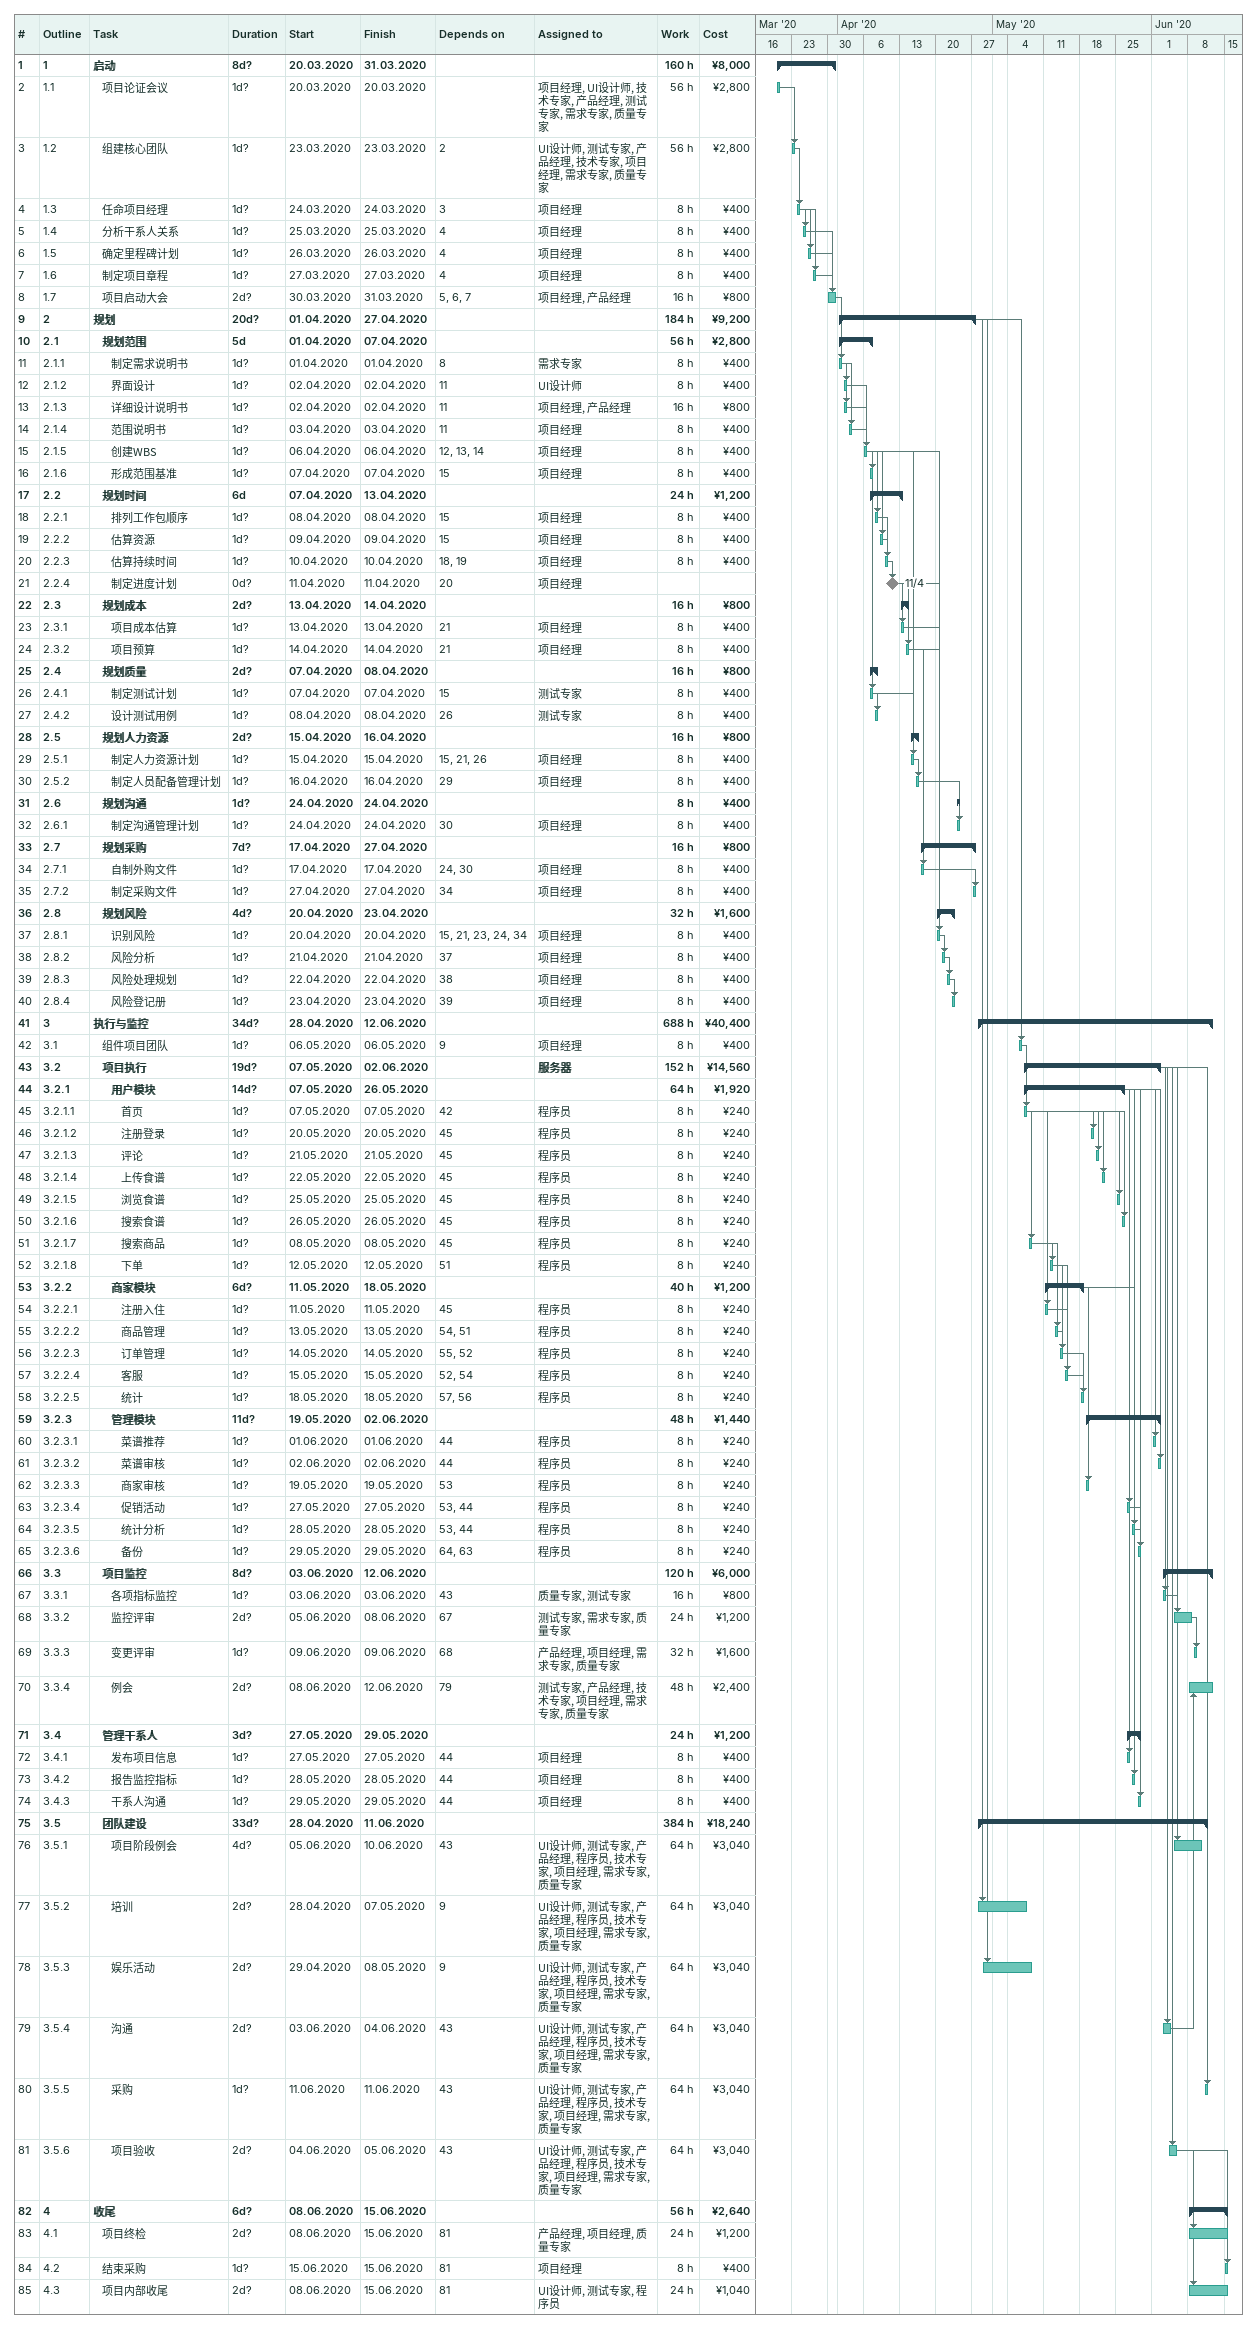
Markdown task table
| ID | WBS | Task | Duration | Start | Finish | Predecessors | Resources | Work (h) | Cost (¥) |
|---|---|---|---|---|---|---|---|---|---|
| 1 | 1 | **启动** | 8d? | 2020-03-20 | 2020-03-31 |  |  | 160 | 8000 |
| 2 | 1.1 | 项目论证会议 | 1d? | 2020-03-20 | 2020-03-20 |  | 项目经理, UI设计师, 技术专家, 产品经理, 测试专家, 需求专家, 质量专家 | 56 | 2800 |
| 3 | 1.2 | 组建核心团队 | 1d? | 2020-03-23 | 2020-03-23 | 2 | UI设计师, 测试专家, 产品经理, 技术专家, 项目经理, 需求专家, 质量专家 | 56 | 2800 |
| 4 | 1.3 | 任命项目经理 | 1d? | 2020-03-24 | 2020-03-24 | 3 | 项目经理 | 8 | 400 |
| 5 | 1.4 | 分析干系人关系 | 1d? | 2020-03-25 | 2020-03-25 | 4 | 项目经理 | 8 | 400 |
| 6 | 1.5 | 确定里程碑计划 | 1d? | 2020-03-26 | 2020-03-26 | 4 | 项目经理 | 8 | 400 |
| 7 | 1.6 | 制定项目章程 | 1d? | 2020-03-27 | 2020-03-27 | 4 | 项目经理 | 8 | 400 |
| 8 | 1.7 | 项目启动大会 | 2d? | 2020-03-30 | 2020-03-31 | 5, 6, 7 | 项目经理, 产品经理 | 16 | 800 |
| 9 | 2 | **规划** | 20d? | 2020-04-01 | 2020-04-27 |  |  | 184 | 9200 |
| 10 | 2.1 | **规划范围** | 5d | 2020-04-01 | 2020-04-07 |  |  | 56 | 2800 |
| 11 | 2.1.1 | 制定需求说明书 | 1d? | 2020-04-01 | 2020-04-01 | 8 | 需求专家 | 8 | 400 |
| 12 | 2.1.2 | 界面设计 | 1d? | 2020-04-02 | 2020-04-02 | 11 | UI设计师 | 8 | 400 |
| 13 | 2.1.3 | 详细设计说明书 | 1d? | 2020-04-02 | 2020-04-02 | 11 | 项目经理, 产品经理 | 16 | 800 |
| 14 | 2.1.4 | 范围说明书 | 1d? | 2020-04-03 | 2020-04-03 | 11 | 项目经理 | 8 | 400 |
| 15 | 2.1.5 | 创建WBS | 1d? | 2020-04-06 | 2020-04-06 | 12, 13, 14 | 项目经理 | 8 | 400 |
| 16 | 2.1.6 | 形成范围基准 | 1d? | 2020-04-07 | 2020-04-07 | 15 | 项目经理 | 8 | 400 |
| 17 | 2.2 | **规划时间** | 6d | 2020-04-07 | 2020-04-13 |  |  | 24 | 1200 |
| 18 | 2.2.1 | 排列工作包顺序 | 1d? | 2020-04-08 | 2020-04-08 | 15 | 项目经理 | 8 | 400 |
| 19 | 2.2.2 | 估算资源 | 1d? | 2020-04-09 | 2020-04-09 | 15 | 项目经理 | 8 | 400 |
| 20 | 2.2.3 | 估算持续时间 | 1d? | 2020-04-10 | 2020-04-10 | 18, 19 | 项目经理 | 8 | 400 |
| 21 | 2.2.4 | 制定进度计划 | 0d? | 2020-04-11 | 2020-04-11 | 20 | 项目经理 |  |  |
| 22 | 2.3 | **规划成本** | 2d? | 2020-04-13 | 2020-04-14 |  |  | 16 | 800 |
| 23 | 2.3.1 | 项目成本估算 | 1d? | 2020-04-13 | 2020-04-13 | 21 | 项目经理 | 8 | 400 |
| 24 | 2.3.2 | 项目预算 | 1d? | 2020-04-14 | 2020-04-14 | 21 | 项目经理 | 8 | 400 |
| 25 | 2.4 | **规划质量** | 2d? | 2020-04-07 | 2020-04-08 |  |  | 16 | 800 |
| 26 | 2.4.1 | 制定测试计划 | 1d? | 2020-04-07 | 2020-04-07 | 15 | 测试专家 | 8 | 400 |
| 27 | 2.4.2 | 设计测试用例 | 1d? | 2020-04-08 | 2020-04-08 | 26 | 测试专家 | 8 | 400 |
| 28 | 2.5 | **规划人力资源** | 2d? | 2020-04-15 | 2020-04-16 |  |  | 16 | 800 |
| 29 | 2.5.1 | 制定人力资源计划 | 1d? | 2020-04-15 | 2020-04-15 | 15, 21, 26 | 项目经理 | 8 | 400 |
| 30 | 2.5.2 | 制定人员配备管理计划 | 1d? | 2020-04-16 | 2020-04-16 | 29 | 项目经理 | 8 | 400 |
| 31 | 2.6 | **规划沟通** | 1d? | 2020-04-24 | 2020-04-24 |  |  | 8 | 400 |
| 32 | 2.6.1 | 制定沟通管理计划 | 1d? | 2020-04-24 | 2020-04-24 | 30 | 项目经理 | 8 | 400 |
| 33 | 2.7 | **规划采购** | 7d? | 2020-04-17 | 2020-04-27 |  |  | 16 | 800 |
| 34 | 2.7.1 | 自制外购文件 | 1d? | 2020-04-17 | 2020-04-17 | 24, 30 | 项目经理 | 8 | 400 |
| 35 | 2.7.2 | 制定采购文件 | 1d? | 2020-04-27 | 2020-04-27 | 34 | 项目经理 | 8 | 400 |
| 36 | 2.8 | **规划风险** | 4d? | 2020-04-20 | 2020-04-23 |  |  | 32 | 1600 |
| 37 | 2.8.1 | 识别风险 | 1d? | 2020-04-20 | 2020-04-20 | 15, 21, 23, 24, 34 | 项目经理 | 8 | 400 |
| 38 | 2.8.2 | 风险分析 | 1d? | 2020-04-21 | 2020-04-21 | 37 | 项目经理 | 8 | 400 |
| 39 | 2.8.3 | 风险处理规划 | 1d? | 2020-04-22 | 2020-04-22 | 38 | 项目经理 | 8 | 400 |
| 40 | 2.8.4 | 风险登记册 | 1d? | 2020-04-23 | 2020-04-23 | 39 | 项目经理 | 8 | 400 |
| 41 | 3 | **执行与监控** | 34d? | 2020-04-28 | 2020-06-12 |  |  | 688 | 40400 |
| 42 | 3.1 | 组件项目团队 | 1d? | 2020-05-06 | 2020-05-06 | 9 | 项目经理 | 8 | 400 |
| 43 | 3.2 | **项目执行** | 19d? | 2020-05-07 | 2020-06-02 |  | 服务器 | 152 | 14560 |
| 44 | 3.2.1 | **用户模块** | 14d? | 2020-05-07 | 2020-05-26 |  |  | 64 | 1920 |
| 45 | 3.2.1.1 | 首页 | 1d? | 2020-05-07 | 2020-05-07 | 42 | 程序员 | 8 | 240 |
| 46 | 3.2.1.2 | 注册登录 | 1d? | 2020-05-20 | 2020-05-20 | 45 | 程序员 | 8 | 240 |
| 47 | 3.2.1.3 | 评论 | 1d? | 2020-05-21 | 2020-05-21 | 45 | 程序员 | 8 | 240 |
| 48 | 3.2.1.4 | 上传食谱 | 1d? | 2020-05-22 | 2020-05-22 | 45 | 程序员 | 8 | 240 |
| 49 | 3.2.1.5 | 浏览食谱 | 1d? | 2020-05-25 | 2020-05-25 | 45 | 程序员 | 8 | 240 |
| 50 | 3.2.1.6 | 搜索食谱 | 1d? | 2020-05-26 | 2020-05-26 | 45 | 程序员 | 8 | 240 |
| 51 | 3.2.1.7 | 搜索商品 | 1d? | 2020-05-08 | 2020-05-08 | 45 | 程序员 | 8 | 240 |
| 52 | 3.2.1.8 | 下单 | 1d? | 2020-05-12 | 2020-05-12 | 51 | 程序员 | 8 | 240 |
| 53 | 3.2.2 | **商家模块** | 6d? | 2020-05-11 | 2020-05-18 |  |  | 40 | 1200 |
| 54 | 3.2.2.1 | 注册入住 | 1d? | 2020-05-11 | 2020-05-11 | 45 | 程序员 | 8 | 240 |
| 55 | 3.2.2.2 | 商品管理 | 1d? | 2020-05-13 | 2020-05-13 | 54, 51 | 程序员 | 8 | 240 |
| 56 | 3.2.2.3 | 订单管理 | 1d? | 2020-05-14 | 2020-05-14 | 55, 52 | 程序员 | 8 | 240 |
| 57 | 3.2.2.4 | 客服 | 1d? | 2020-05-15 | 2020-05-15 | 52, 54 | 程序员 | 8 | 240 |
| 58 | 3.2.2.5 | 统计 | 1d? | 2020-05-18 | 2020-05-18 | 57, 56 | 程序员 | 8 | 240 |
| 59 | 3.2.3 | **管理模块** | 11d? | 2020-05-19 | 2020-06-02 |  |  | 48 | 1440 |
| 60 | 3.2.3.1 | 菜谱推荐 | 1d? | 2020-06-01 | 2020-06-01 | 44 | 程序员 | 8 | 240 |
| 61 | 3.2.3.2 | 菜谱审核 | 1d? | 2020-06-02 | 2020-06-02 | 44 | 程序员 | 8 | 240 |
| 62 | 3.2.3.3 | 商家审核 | 1d? | 2020-05-19 | 2020-05-19 | 53 | 程序员 | 8 | 240 |
| 63 | 3.2.3.4 | 促销活动 | 1d? | 2020-05-27 | 2020-05-27 | 53, 44 | 程序员 | 8 | 240 |
| 64 | 3.2.3.5 | 统计分析 | 1d? | 2020-05-28 | 2020-05-28 | 53, 44 | 程序员 | 8 | 240 |
| 65 | 3.2.3.6 | 备份 | 1d? | 2020-05-29 | 2020-05-29 | 64, 63 | 程序员 | 8 | 240 |
| 66 | 3.3 | **项目监控** | 8d? | 2020-06-03 | 2020-06-12 |  |  | 120 | 6000 |
| 67 | 3.3.1 | 各项指标监控 | 1d? | 2020-06-03 | 2020-06-03 | 43 | 质量专家, 测试专家 | 16 | 800 |
| 68 | 3.3.2 | 监控评审 | 2d? | 2020-06-05 | 2020-06-08 | 67 | 测试专家, 需求专家, 质量专家 | 24 | 1200 |
| 69 | 3.3.3 | 变更评审 | 1d? | 2020-06-09 | 2020-06-09 | 68 | 产品经理, 项目经理, 需求专家, 质量专家 | 32 | 1600 |
| 70 | 3.3.4 | 例会 | 2d? | 2020-06-08 | 2020-06-12 | 79 | 测试专家, 产品经理, 技术专家, 项目经理, 需求专家, 质量专家 | 48 | 2400 |
| 71 | 3.4 | **管理干系人** | 3d? | 2020-05-27 | 2020-05-29 |  |  | 24 | 1200 |
| 72 | 3.4.1 | 发布项目信息 | 1d? | 2020-05-27 | 2020-05-27 | 44 | 项目经理 | 8 | 400 |
| 73 | 3.4.2 | 报告监控指标 | 1d? | 2020-05-28 | 2020-05-28 | 44 | 项目经理 | 8 | 400 |
| 74 | 3.4.3 | 干系人沟通 | 1d? | 2020-05-29 | 2020-05-29 | 44 | 项目经理 | 8 | 400 |
| 75 | 3.5 | **团队建设** | 33d? | 2020-04-28 | 2020-06-11 |  |  | 384 | 18240 |
| 76 | 3.5.1 | 项目阶段例会 | 4d? | 2020-06-05 | 2020-06-10 | 43 | UI设计师, 测试专家, 产品经理, 程序员, 技术专家, 项目经理, 需求专家, 质量专家 | 64 | 3040 |
| 77 | 3.5.2 | 培训 | 2d? | 2020-04-28 | 2020-05-07 | 9 | UI设计师, 测试专家, 产品经理, 程序员, 技术专家, 项目经理, 需求专家, 质量专家 | 64 | 3040 |
| 78 | 3.5.3 | 娱乐活动 | 2d? | 2020-04-29 | 2020-05-08 | 9 | UI设计师, 测试专家, 产品经理, 程序员, 技术专家, 项目经理, 需求专家, 质量专家 | 64 | 3040 |
| 79 | 3.5.4 | 沟通 | 2d? | 2020-06-03 | 2020-06-04 | 43 | UI设计师, 测试专家, 产品经理, 程序员, 技术专家, 项目经理, 需求专家, 质量专家 | 64 | 3040 |
| 80 | 3.5.5 | 采购 | 1d? | 2020-06-11 | 2020-06-11 | 43 | UI设计师, 测试专家, 产品经理, 程序员, 技术专家, 项目经理, 需求专家, 质量专家 | 64 | 3040 |
| 81 | 3.5.6 | 项目验收 | 2d? | 2020-06-04 | 2020-06-05 | 43 | UI设计师, 测试专家, 产品经理, 程序员, 技术专家, 项目经理, 需求专家, 质量专家 | 64 | 3040 |
| 82 | 4 | **收尾** | 6d? | 2020-06-08 | 2020-06-15 |  |  | 56 | 2640 |
| 83 | 4.1 | 项目终检 | 2d? | 2020-06-08 | 2020-06-15 | 81 | 产品经理, 项目经理, 质量专家 | 24 | 1200 |
| 84 | 4.2 | 结束采购 | 1d? | 2020-06-15 | 2020-06-15 | 81 | 项目经理 | 8 | 400 |
| 85 | 4.3 | 项目内部收尾 | 2d? | 2020-06-08 | 2020-06-15 | 81 | UI设计师, 测试专家, 程序员 | 24 | 1040 |
